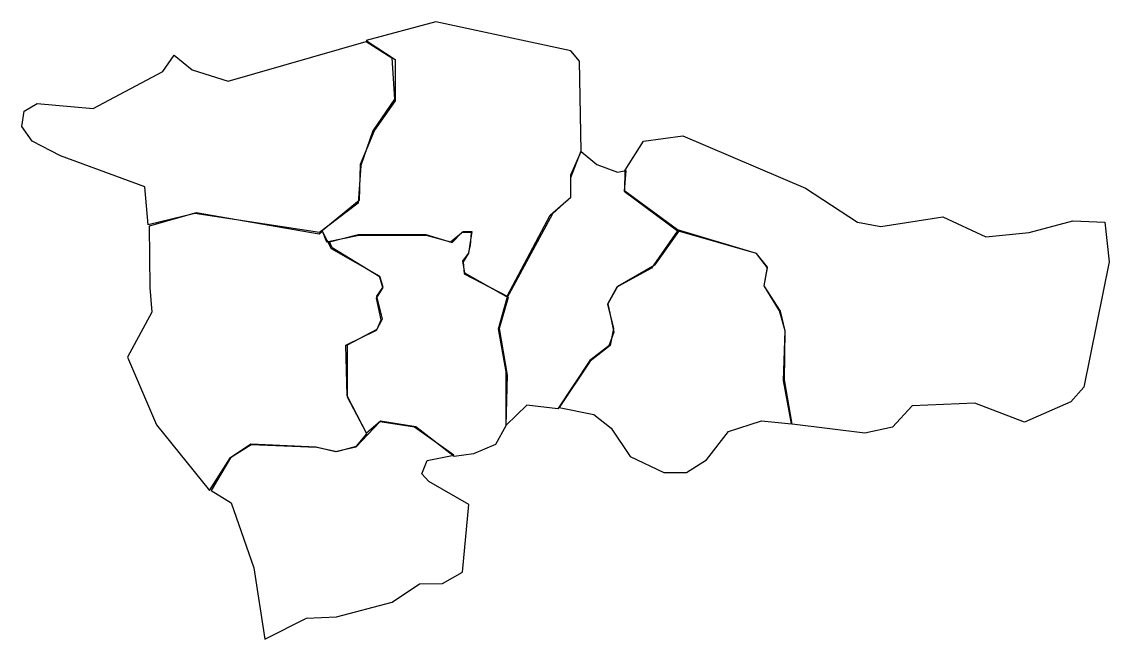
# Model space of a CAD drawing. Extents: x -418 to 304, y 257 to 667.
import ezdxf

# ---------------------------------------------------------------- set-up
doc = ezdxf.new("R2010")
doc.units = 0
doc.layers.add('Layer_1', color=7, linetype='CONTINUOUS')

msp = doc.modelspace()

# ---------------------------------------------------------------- linework, layer by layer
at = {"layer": 'Layer_1', "color": 7}
for points in [[(-189.714288, 654.285716), (-170.285712, 641.714284), (-170.285712, 614.285716), (-184, 594.85714), (-193.714288, 572.000004), (-194.285712, 548.000004), (-218.857144, 528.000004), (-216, 520.571428), (-194.285712, 525.14286), (-149.714288, 525.14286), (-133.714288, 520.571428), (-125.142856, 527.428572), (-119.428568, 527.428572), (-121.714288, 513.14286), (-125.142856, 507.428572), (-124.571432, 499.428572), (-96, 484.571428), (-67.428571, 538.285716), (-53.714286, 550.285716), (-53.714286, 563.428572), (-46.857143, 581.14286), (-48, 640.571428), (-53.714286, 647.428572), (-143.428568, 666.85714), (-189.714288, 654.285716)], [(-418.285712, 597.14286), (-416.571432, 607.428572), (-408, 612.571428), (-370.857144, 609.14286), (-324.571432, 633.714284), (-317.142856, 644.571428), (-305.142856, 634.85714), (-281.142856, 627.428572), (-189.714288, 653.714284), (-172.571432, 642.85714), (-170.857144, 615.428572), (-185.142856, 594.285716), (-193.142856, 571.428572), (-194.857144, 546.285716), (-220.571432, 526.85714), (-303.428568, 539.428572), (-334.285712, 532.000004), (-336.571432, 557.14286), (-392.571432, 577.714284), (-411.428568, 587.428572), (-418.285712, 597.14286)], [(-17.714286, 568.285716), (-5.428571, 587.428572), (20.571429, 591.14286), (102, 556.285716), (136.571432, 533.714284), (152, 530.85714), (193.142856, 537.14286), (221.714288, 524.000004), (250.571432, 526.85714), (279.428568, 534.571428), (300.857144, 533.714284), (303.714288, 507.428572), (286.857144, 424.000004), (278.285712, 414.285716), (247.428568, 400.85714), (214.571432, 413.428572), (172.857144, 411.714284), (159.714288, 397.428572), (141.428568, 393.428572), (93.142856, 399.428572), (88, 428.85714), (88.571432, 461.428572), (85.428568, 474.571428), (74.571429, 491.428572), (76.857143, 503.428572), (69.428571, 512.85714), (17.142857, 528.571428), (-18, 554.285716), (-17.714286, 568.285716)], [(-46.857143, 580.571428), (-36.571429, 572.000004), (-22.857143, 566.85714), (-17.142857, 568.000004), (-18.285714, 554.285716), (17.714286, 527.428572), (1.714286, 505.14286), (-22.857143, 490.85714), (-29.142857, 479.428572), (-25.142857, 460.571428), (-28.571429, 451.428572), (-41.142857, 441.714284), (-62.285714, 409.714284), (-82.857144, 412.000004), (-96.571432, 398.85714), (-96.571432, 434.285716), (-101.714288, 462.85714), (-96, 483.428572), (-65.714286, 539.428572), (-53.714286, 550.285716), (-53.714286, 565.14286), (-46.857143, 580.571428)], [(-333.714288, 531.14286), (-333.142856, 490.285716), (-332, 474.000004), (-348, 444.000004), (-328.857144, 399.14286), (-293.714288, 355.428572), (-279.714288, 377.428572), (-266, 386.000004), (-222.285712, 384.285716), (-209.142856, 381.428572), (-196, 384.85714), (-189.142856, 393.14286), (-202.285712, 418.285716), (-203.142856, 452.000004), (-182.857144, 462.000004), (-178.857144, 469.428572), (-182.571432, 484.571428), (-178.571432, 490.285716), (-180.857144, 497.714284), (-212.571432, 516.000004), (-218.571432, 527.428572), (-220.857144, 525.714284), (-302.571432, 540.000004), (-333.714288, 531.14286)], [(-96.857144, 398.285716), (-103.714288, 386.000004), (-118.285712, 379.714284), (-131.142856, 378.000004), (-156.571432, 397.714284), (-180, 401.428572), (-189.428568, 393.428572), (-202, 417.428572), (-202, 452.285716), (-182.285712, 462.571428), (-179.714288, 468.85714), (-182.857144, 483.14286), (-178.285712, 490.285716), (-180.285712, 497.14286), (-212.285712, 516.571428), (-214, 520.571428), (-194.857144, 525.428572), (-150, 525.428572), (-132.571432, 520.285716), (-126, 527.14286), (-120, 526.85714), (-120.571432, 518.285716), (-122, 512.85714), (-125.714288, 507.714284), (-124.285712, 500.000004), (-95.428568, 483.714284), (-101.428568, 463.14286), (-96, 432.000004), (-96.857144, 398.285716)], [(-61.428571, 410.571428), (-38.571429, 406.000004), (-26.857143, 396.85714), (-14.285714, 378.000004), (8, 367.428572), (23.142857, 367.428572), (36.285714, 375.714284), (50.857143, 394.571428), (72.857143, 401.714284), (92.857144, 399.714284), (87.428568, 428.571428), (88.571432, 461.428572), (84.857144, 474.85714), (74.571429, 491.428572), (76.857143, 503.714284), (69.428571, 512.85714), (17.142857, 528.000004), (-0.285714, 503.14286), (-19.714286, 492.571428), (-23.142857, 490.571428), (-29.428571, 479.14286), (-25.428571, 463.14286), (-27.714286, 451.714284), (-40.857143, 441.428572), (-61.428571, 410.571428)], [(-292.571432, 355.428572), (-279.142856, 347.14286), (-264.285712, 304.000004), (-256.857144, 256.571428), (-229.142856, 270.571428), (-209.428568, 271.428572), (-172.285712, 281.14286), (-154.285712, 293.428572), (-138.857144, 293.714284), (-125.714288, 301.14286), (-121.428568, 346.000004), (-148, 361.428572), (-152.571432, 366.571428), (-149.142856, 375.428572), (-131.428568, 378.85714), (-157.428568, 397.428572), (-180.571432, 401.14286), (-196.571432, 384.285716), (-210, 381.14286), (-222.857144, 384.285716), (-266.285712, 386.285716), (-279.714288, 377.14286), (-292.571432, 355.428572)]]:
    msp.add_lwpolyline(points, close=True, dxfattribs=at)

doc.saveas('drawing.dxf')
